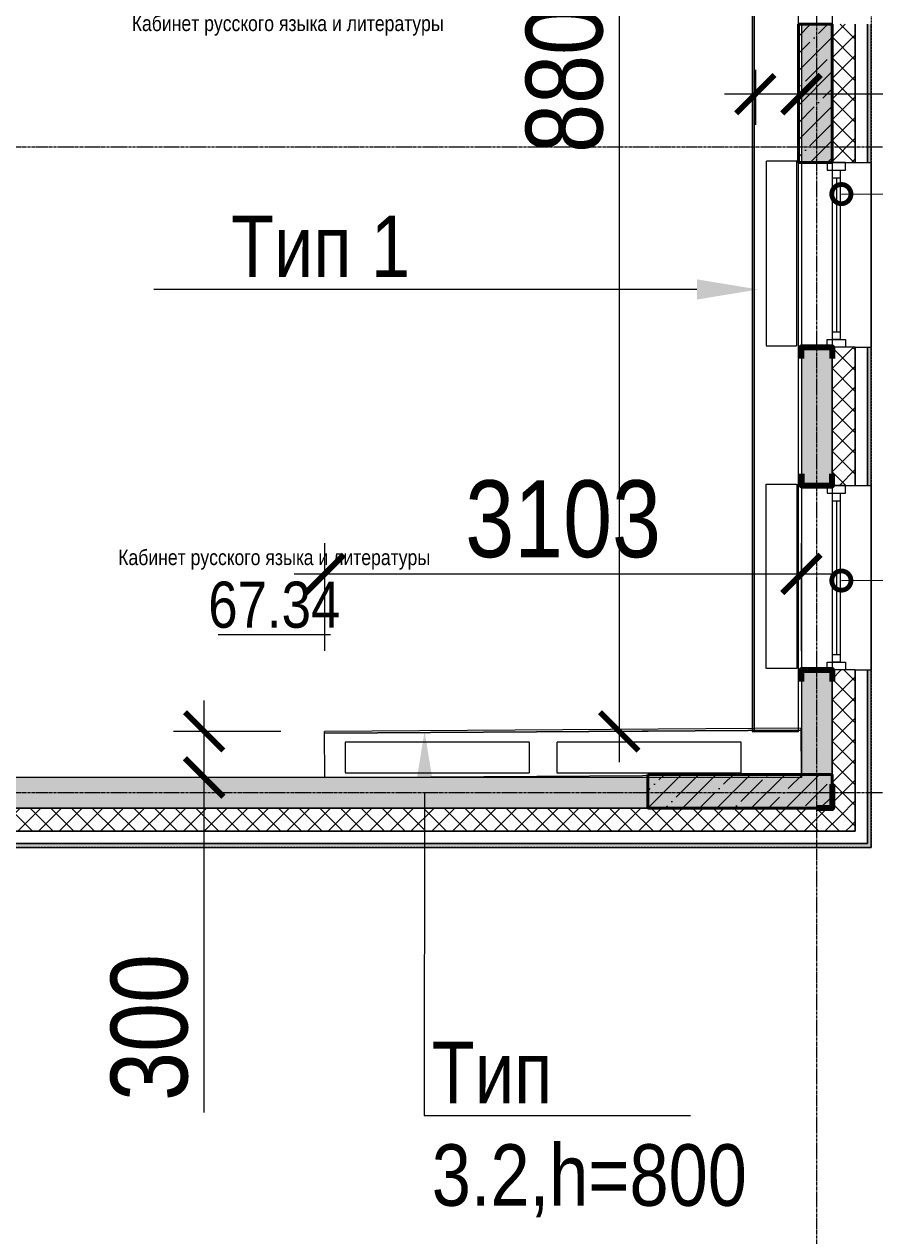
# Model space of a CAD drawing. Header units: millimetres. Extents: x -231292 to 573618, y -153144 to 564035.
# Drawn here: x 159869 to 165406, y 363321 to 371202 of the extents above; entities that cross this region are included whole.
import ezdxf
from ezdxf import colors
from ezdxf.entities.mleader import LeaderData, LeaderLine
from ezdxf.enums import TextEntityAlignment as Align
from ezdxf.math import Vec2, Vec3

# ---------------------------------------------------------------- set-up
doc = ezdxf.new("R2010")
doc.units = ezdxf.units.MM
for name, pattern in [('CENTER2', [28.575, 19.05, -3.175, 3.175, -3.175]), ('DASHED', [19.05, 12.7, -6.35]), ('HIDDEN2', [4.7625, 3.175, -1.5875])]:
    doc.linetypes.add(name, pattern=pattern)
doc.layers.get('0').update_dxf_attribs({"color": 250})
doc.layers.get('Defpoints').update_dxf_attribs({"color": 250})
for name, color, linetype, lineweight in [('A-AREA', 250, 'Continuous', 15), ('A-Wall_Материал_Газоблок_Контур', 250, 'Continuous', 0), ('АР_Area', 250, 'Continuous', 5), ('АР_Колонны', 250, 'Continuous', 35), ('АР_Окна', 250, 'Continuous', 5), ('АР_Отопительные приборы', 250, 'HIDDEN2', 0), ('АР_площадь пом', 250, 'Continuous', 5), ('АР_Размеры обшивки', 250, 'Continuous', 5), ('АР_Стены ЖБ', 250, 'Continuous', 35), ('АР_Стены ПЕНОблок', 250, 'Continuous', 20), ('АР_Тонкая', 250, 'Continuous', 5), ('АР_Утеплитель', 250, 'Continuous', 0), ('АР_Штриховка', 250, 'Continuous', 0), ('Зашивка радиаторов тип 1 (фанера и МДФ)', 250, 'Continuous', 0), ('Зашивка радиаторов тип 3 (ГВЛВ 2 слоя_перамогранит)', 250, 'Continuous', 0), ('КМ_Фахверки', 250, 'Continuous', 80), ('Марка окна', 250, 'Continuous', 0), ('Размеры зашивки ГКЛ', 250, 'Continuous', 0), ('РД_Оси_100', 250, 'Continuous', 0)]:
    doc.layers.add(name, color=color, linetype=linetype, lineweight=lineweight)
doc.layers.add('АР_Делит', color=250, linetype='Continuous', lineweight=0, plot=False)
doc.styles.add('style1', font='ARIALN.TTF')
doc.dimstyles.new('Dim200_ареал', dxfattribs={"dimscale": 100, "dimtxt": 5, "dimasz": 2.5, "dimexe": 2, "dimexo": 2, "dimgap": 1, "dimtad": 1, "dimzin": 12, "dimdsep": 46, "dimtxsty": 'style1', "dimblk": 'ARCHTICK', "dimcen": 3, "dimdle": 2, "dimclrd": 256, "dimclre": 256, "dimaunit": 1, "dimadec": 0, "dimazin": 3, "dimtfac": 1, "dimtmove": 1, "dimatfit": 3, "dimldrblk": 'OPEN30', "dimfxl": 5, "dimfxlon": 1, "dimtolj": 1, "dimtzin": 0, "dimlwd": 9, "dimlwe": 9, "dimarcsym": 0})
pattern_1 = [(45, (50428.77, 366201.75), (-112.2532, 112.2532), []), (45, (50541.02, 366201.75), (-112.2532, 112.2532), [198.4375, -39.6875, 0, -39.6875])]

# ---------------------------------------------------------------- blocks, each defined once
blk = doc.blocks.new('_DotSmall')
at = {"color": 0, "linetype": 'ByBlock', "const_width": 0.5}
blk.add_lwpolyline([(-0.0625, 0, 1), (0.0625, 0, 1)], format="xyb", close=True, dxfattribs=at)
blk = doc.blocks.new('Ф_пеноблок 200')
at = {"layer": 'КМ_Фахверки'}
blk.add_lwpolyline([(0, -75), (0, 0), (200, 0), (200, -75)], dxfattribs=at)
blk = doc.blocks.new('СОШ_2200_АР_ОСИ_М100_28.05.24')
at = {"layer": 'АР_Делит', "color": 5, "linetype": 'DASHED'}
blk.add_lwpolyline([(114955, 135155), (114955, -355), (93595.036, -355), (93595.036, 13855), (94145, 13855), (94145, 68320), (66055, 68320), (66055, 13857.73), (83455, 13857.73), (83455, -355), (45245, -355), (45245, 13145), (44695, 13145), (44695, 26755), (45245, 26755), (45245, 68320), (20455, 68320), (20455, 26755), (27955, 26755), (27955, 13145), (-355, 13145), (-355, 100855), (37145, 100855), (37145, 129155)], dxfattribs=at)
at = {"layer": 'РД_Оси_100', "linetype": 'CENTER2'}
for p, q in [((114600, -6155), (114600, 139938.679)), ((119910, 4200), (94200, 4200)), ((119910, 0), (94200, 0))]:
    blk.add_line(p, q, dxfattribs=at)
blk = doc.blocks.new('Bottom_R_1200')
at = {"layer": 'АР_Отопительные приборы'}
blk.add_lwpolyline([(-600, -100), (600, -100), (600, 100), (-600, 100)], close=True, dxfattribs=at)
blk = doc.blocks.new('Bottom_L_1200')
at = {"layer": 'АР_Отопительные приборы'}
blk.add_lwpolyline([(600, -100), (-600, -100), (-600, 100), (600, 100)], close=True, dxfattribs=at)
blk = doc.blocks.new('_ArchTick')
at = {"color": 0, "linetype": 'ByBlock', "const_width": 0.15}
blk.add_lwpolyline([(-0.5, -0.5), (0.5, 0.5)], dxfattribs=at)
blk = doc.blocks.new('*D1005')
at = {"layer": 'Defpoints', "color": 0, "transparency": 16777216}
for p in [(164131.8, 375401.8), (163742.8, 366601.8), (164131.8, 366601.8)]:
    blk.add_point(p, dxfattribs=at)
at = {"layer": 'АР_Размеры обшивки', "lineweight": 9, "transparency": 16777216}
for p, q in [((163742.8, 375601.8), (163742.8, 366401.8)), ((163931.8, 375401.8), (163542.8, 375401.8)), ((163931.8, 366601.8), (163542.8, 366601.8))]:
    blk.add_line(p, q, dxfattribs=at)
at = {"layer": 'АР_Размеры обшивки', "lineweight": 9, "transparency": 16777216, "xscale": 250, "yscale": 250, "zscale": 250}
for p, rotation in [((163742.8, 375401.8), 90), ((163742.8, 366601.8), 270)]:
    blk.add_blockref('_ArchTick', p, dxfattribs=dict(at, rotation=rotation))
at = {"layer": 'АР_Размеры обшивки', "color": 0, "transparency": 16777216, "insert": (163387.5, 371001.8), "char_height": 500, "attachment_point": 5, "rotation": 90, "style": 'style1'}
blk.add_mtext('\\A1;8800', dxfattribs=at)
blk = doc.blocks.new('_Open30')
at = {"color": 0, "linetype": 'ByBlock', "lineweight": -2}
for p, q in [((-1, 0.268), (0, 0)), ((0, 0), (-1, -0.268)), ((0, 0), (-1, 0))]:
    blk.add_line(p, q, dxfattribs=at)
blk = doc.blocks.new('*D1050')
at = {"layer": 'Defpoints', "color": 0, "transparency": 16777216}
for p in [(164928.8, 367626.1), (164928.8, 366615.5), (161825.8, 366301.8)]:
    blk.add_point(p, dxfattribs=at)
at = {"layer": 'АР_Размеры обшивки', "lineweight": 9, "transparency": 16777216}
for p, q in [((161825.8, 367126.1), (161825.8, 367826.1)), ((164928.8, 367126.1), (164928.8, 367826.1)), ((161625.8, 367626.1), (165128.8, 367626.1))]:
    blk.add_line(p, q, dxfattribs=at)
at = {"layer": 'АР_Размеры обшивки', "lineweight": 9, "transparency": 16777216, "xscale": 250, "yscale": 250, "zscale": 250, "rotation": 180}
blk.add_blockref('_ArchTick', (161825.8, 367626.1), dxfattribs=at)
at = {"layer": 'АР_Размеры обшивки', "lineweight": 9, "transparency": 16777216, "xscale": 250, "yscale": 250, "zscale": 250}
blk.add_blockref('_ArchTick', (164928.8, 367626.1), dxfattribs=at)
at = {"layer": 'АР_Размеры обшивки', "color": 0, "transparency": 16777216, "insert": (163377.3, 367981.4), "char_height": 500, "attachment_point": 5, "style": 'style1'}
blk.add_mtext('\\A1;3103', dxfattribs=at)
blk = doc.blocks.new('*D1051')
at = {"layer": 'Defpoints', "color": 0, "transparency": 16777216}
for p in [(161040.8, 366601.8), (161828.8, 366601.8), (161825.8, 366301.8)]:
    blk.add_point(p, dxfattribs=at)
at = {"layer": 'АР_Размеры обшивки', "lineweight": 9, "transparency": 16777216}
for p, q in [((161040.8, 366101.8), (161040.8, 366801.8)), ((161540.8, 366601.8), (160840.8, 366601.8)), ((161540.8, 366301.8), (160840.8, 366301.8)), ((161040.8, 364123.6), (161040.8, 366301.8))]:
    blk.add_line(p, q, dxfattribs=at)
at = {"layer": 'АР_Размеры обшивки', "lineweight": 9, "transparency": 16777216, "xscale": 250, "yscale": 250, "zscale": 250}
for p, rotation in [((161040.8, 366601.8), 90), ((161040.8, 366301.8), 270)]:
    blk.add_blockref('_ArchTick', p, dxfattribs=dict(at, rotation=rotation))
at = {"layer": 'АР_Размеры обшивки', "color": 0, "transparency": 16777216, "insert": (160685.5, 364675.7), "char_height": 500, "attachment_point": 5, "rotation": 90, "style": 'style1'}
blk.add_mtext('\\A1;300', dxfattribs=at)
blk = doc.blocks.new('*D951')
at = {"layer": 'Defpoints', "color": 0, "transparency": 16777216}
for p in [(164628.8, 371104.8), (164928.8, 371104.8), (164628.8, 370746.8)]:
    blk.add_point(p, dxfattribs=at)
at = {"layer": 'АР_Размеры обшивки', "lineweight": 9, "transparency": 16777216}
for p, q in [((164628.8, 370904.8), (164628.8, 370546.8)), ((164928.8, 370904.8), (164928.8, 370546.8)), ((165128.8, 370746.8), (164428.8, 370746.8)), ((167055.8, 370746.8), (164928.8, 370746.8))]:
    blk.add_line(p, q, dxfattribs=at)
at = {"layer": 'АР_Размеры обшивки', "lineweight": 9, "transparency": 16777216, "xscale": 250, "yscale": 250, "zscale": 250, "rotation": 180}
blk.add_blockref('_ArchTick', (164628.8, 370746.8), dxfattribs=at)
at = {"layer": 'АР_Размеры обшивки', "lineweight": 9, "transparency": 16777216, "xscale": 250, "yscale": 250, "zscale": 250}
blk.add_blockref('_ArchTick', (164928.8, 370746.8), dxfattribs=at)
at = {"layer": 'АР_Размеры обшивки', "color": 0, "transparency": 16777216, "insert": (166503.8, 371102), "char_height": 500, "attachment_point": 5, "style": 'style1'}
blk.add_mtext('\\A1;300', dxfattribs=at)
blk = doc.blocks.new('MOK-МаркаПом_овал_ареал')
for p, q in [((-2.75, 3), (2.75, 3)), ((-2.75, -3), (2.75, -3))]:
    blk.add_line(p, q)
for centre, radius, start, end in [((-2.75, 0), 3, 90, 270), ((2.75, 0), 3, 270, 90), ((-3.75, 0), 3.5, 0, 0.00095)]:
    blk.add_arc(centre, radius, start, end)
at = {"color": 0, "style": 'style1'}
blk.add_attdef('АР-ПОМЕЩЕНИЕ:НОМЕР', text='', height=3.5, dxfattribs=at).set_placement((0, 0), align=Align.MIDDLE)
at = {"layer": 'Defpoints', "color": 2, "style": 'style1'}
blk.add_attdef('АР-ПОМЕЩЕНИЕ:НАИМЕНОВАНИЕ', text='', height=1, dxfattribs=at).set_placement((-0.094, -4.814), align=Align.MIDDLE)
blk = doc.blocks.new('MOK-МаркаПомещения1')
at = {"layer": 'A-AREA', "color": 0}
blk.add_line((-3.651, -1.944), (3.649, -1.944), dxfattribs=at)
at = {"layer": 'A-AREA', "color": 0, "style": 'style1'}
blk.add_attdef('АР-ПОМЕЩЕНИЕ:ПЛОЩАДЬ', text='', height=3, dxfattribs=at).set_placement((0, 0), align=Align.MIDDLE)
at = {"layer": 'Defpoints', "style": 'style1', "flags": 8}
blk.add_attdef('АР-ПОМЕЩЕНИЕ:НАИМЕНОВАНИЕ', text='', height=1, dxfattribs=at).set_placement((0, 2.956), align=Align.MIDDLE)

msp = doc.modelspace()

# ---------------------------------------------------------------- hatches: boundary and pattern name
at = {"layer": 'АР_Штриховка', "linetype": 'Continuous', "lineweight": 5}
h = msp.add_hatch(dxfattribs=at)
h.set_pattern_fill('ANSI35', color=256, scale=25, style=0)
h.set_pattern_definition(pattern_1)
h.paths.add_polyline_path([(165128.768, 366101.753), (165128.768, 366321.753), (163928.768, 366321.753), (163928.768, 366101.753)], flags=0)
at = {"layer": 'АР_Штриховка', "linetype": 'Continuous', "lineweight": 0}
h = msp.add_hatch(dxfattribs=at)
h.set_pattern_fill('AR-CONC', color=256, style=0)
h.set_pattern_definition([(50, (50428.77, 366201.75), (182.18467, -15.93909), [19.05, -209.55]), (355, (50428.77, 366201.75), (-35.24342, 191.05685), [15.24, -167.64058]), (100.45144, (50443.95, 366200.42), (146.94125, 175.11775), [16.19, -178.09024]), (46.1842, (50428.77, 366252.55), (271.07904, -42.04233), [28.575, -314.325]), (96.63556, (50451.36, 366249.05), (237.40413, 247.4261), [24.285, -267.1356]), (351.18415, (50428.77, 366252.55), (237.4041, 247.4261), [22.86, -251.4597]), (21, (50454.17, 366239.85), (151.6144, -102.2652), [19.05, -209.55]), (326, (50454.17, 366239.85), (61.80203, 184.18797), [15.24, -167.64]), (71.45145, (50466.8, 366231.33), (213.41642, 81.92277), [16.19, -178.08994]), (37.5, (50428.77, 366201.75), (3.088603, 84.55504), [0, -165.608, 0, -170.18, 0, -168.275]), (7.5, (50428.77, 366201.75), (66.81966, 100.180575), [0, -97.028, 0, -161.798, 0, -64.135]), (327.5, (50372.126, 366201.75), (135.590595, -5.728744), [0, -63.5, 0, -198.12, 0, -262.89]), (317.5, (50346.73, 366201.75), (148.12918, 25.42649), [0, -82.55, 0, -131.572, 0, -186.69])])
h.paths.add_polyline_path([(165128.768, 366101.753), (164928.768, 366301.753), (156728.768, 366301.753), (156728.768, 366101.753)], flags=0)
h.paths.add_polyline_path([(154328.768, 366101.753), (154328.768, 366301.753), (153728.768, 366301.753), (153728.768, 366101.753)], flags=0)
h = msp.add_hatch(dxfattribs=at)
h.set_pattern_fill('ANSI37', color=256, scale=30, style=0)
h.set_pattern_definition([(45, (50428.77, 366201.75), (-67.35192, 67.35192), []), (135, (50428.77, 366201.75), (-67.35192, -67.35192), [])])
h.paths.add_polyline_path([(165278.768, 365951.753), (165128.768, 366101.753), (156728.768, 366101.753), (156728.768, 365951.753)], flags=0)
h.paths.add_polyline_path([(154328.768, 365951.753), (154328.768, 366101.753), (153728.768, 366101.753), (153728.768, 365951.753)], flags=0)
h = msp.add_hatch(dxfattribs=at)
h.set_pattern_fill('_U', color=256, style=0, pattern_type=0)
h.set_pattern_definition([(360, (50428.7677, 366201.7525), (-2e-16, 1), [])])
h.paths.add_polyline_path([(165383.768, 365846.753), (165358.768, 365871.753), (156728.768, 365871.753), (156728.768, 365846.753)], flags=0)
h.paths.add_polyline_path([(154328.768, 365846.753), (154328.768, 365871.753), (153728.768, 365871.753), (153728.768, 365846.753)], flags=0)

# ---------------------------------------------------------------- linework, layer by layer
at = {"layer": 'A-Wall_Материал_Газоблок_Контур', "linetype": 'Continuous', "lineweight": 0}
for p, q in [((164928.768, 370301.753), (164928.768, 369101.753)), ((164928.768, 368201.753), (164928.768, 367001.753))]:
    msp.add_line(p, q, dxfattribs=at)
at = {"layer": 'АР_Колонны', "linetype": 'HIDDEN2', "lineweight": 25}
for p, q in [((164908.768, 371201.753), (165128.768, 371201.753)), ((164908.768, 370301.753), (164908.768, 371201.753)), ((163928.768, 366321.753), (165128.768, 366321.753)), ((163928.768, 366101.753), (163928.768, 366321.753)), ((165128.768, 366321.753), (165128.768, 366101.753)), ((165128.768, 366101.753), (163928.768, 366101.753))]:
    msp.add_line(p, q, dxfattribs=at)
at = {"layer": 'АР_Колонны', "linetype": 'Continuous', "lineweight": 35}
for p, q in [((164908.768, 371201.753), (164908.768, 370301.753)), ((165128.768, 371201.753), (164908.768, 371201.753)), ((163928.768, 366321.753), (163928.768, 366101.753)), ((165128.768, 366321.753), (163928.768, 366321.753)), ((165128.768, 366101.753), (165128.768, 366321.753)), ((163928.768, 366101.753), (165128.768, 366101.753))]:
    msp.add_line(p, q, dxfattribs=at)
at = {"layer": 'АР_Окна', "linetype": 'Continuous', "lineweight": 5}
for p, q in [((164928.768, 370301.753), (164928.768, 369101.753)), ((165131.268, 369201.753), (165181.268, 369201.753)), ((164928.768, 368201.753), (164928.768, 367001.753)), ((165131.268, 368101.753), (165181.268, 368101.753))]:
    msp.add_line(p, q, dxfattribs=at)
for points in [[(165216.268, 369151.753), (165216.268, 369101.753), (165096.268, 369101.753), (165096.268, 369151.753)], [(165216.268, 368151.753), (165216.268, 368201.753), (165096.268, 368201.753), (165096.268, 368151.753)], [(165216.268, 367051.753), (165216.268, 367001.753), (165096.268, 367001.753), (165096.268, 367051.753)]]:
    msp.add_lwpolyline(points, close=True, dxfattribs=at)
at = {"layer": 'АР_Стены ЖБ', "linetype": 'Continuous', "lineweight": 40}
for p, q in [((165128.768, 371201.753), (164908.768, 371201.753)), ((164908.768, 371201.753), (164908.768, 370301.753)), ((165128.768, 366321.753), (163928.768, 366321.753)), ((163928.768, 366321.753), (163928.768, 366101.753)), ((165128.768, 366101.753), (165128.768, 366321.753)), ((163928.768, 366101.753), (165128.768, 366101.753))]:
    msp.add_line(p, q, dxfattribs=at)
at = {"layer": 'АР_Стены ПЕНОблок', "linetype": 'Continuous', "lineweight": 20}
for p, q in [((164928.768, 371201.753), (164928.768, 370301.753)), ((165128.768, 369101.753), (164928.768, 369101.753)), ((164928.768, 369101.753), (164928.768, 368201.753)), ((165128.768, 368201.753), (165128.768, 369101.753)), ((164928.768, 368201.753), (165128.768, 368201.753)), ((165128.768, 367001.753), (164928.768, 367001.753)), ((164928.768, 367001.753), (164928.768, 366301.753)), ((165128.768, 366101.753), (165128.768, 367001.753)), ((164928.768, 366301.753), (156728.768, 366301.753)), ((156728.768, 366101.753), (165128.768, 366101.753))]:
    msp.add_line(p, q, dxfattribs=at)
at = {"layer": 'АР_Тонкая', "linetype": 'Continuous', "lineweight": 5}
for p, q in [((165278.768, 369101.753), (165383.768, 369101.753)), ((165278.768, 369101.753), (165278.768, 368201.753)), ((165358.768, 368201.753), (165358.768, 369101.753)), ((165358.768, 369101.753), (165358.768, 368201.753)), ((165383.768, 368201.753), (165383.768, 369101.753)), ((165278.768, 368201.753), (165383.768, 368201.753)), ((165278.768, 367001.753), (165383.768, 367001.753)), ((165278.768, 367001.753), (165278.768, 365951.753)), ((165358.768, 365871.753), (165358.768, 367001.753)), ((165358.768, 367001.753), (165358.768, 365871.753)), ((165383.768, 365846.753), (165383.768, 367001.753)), ((165278.768, 365951.753), (156728.768, 365951.753)), ((156728.768, 365871.753), (165358.768, 365871.753)), ((165358.768, 365871.753), (156728.768, 365871.753)), ((156728.768, 365846.753), (165383.768, 365846.753))]:
    msp.add_line(p, q, dxfattribs=at)
at = {"layer": 'АР_Утеплитель', "linetype": 'Continuous', "lineweight": 0}
for p, q in [((165278.768, 369101.753), (165128.768, 369101.753)), ((165128.768, 369101.753), (165128.768, 368201.753)), ((165278.768, 368201.753), (165278.768, 369101.753)), ((165128.768, 368201.753), (165278.768, 368201.753)), ((165278.768, 367001.753), (165128.768, 367001.753)), ((165128.768, 367001.753), (165128.768, 366101.753)), ((165278.768, 365951.753), (165278.768, 367001.753)), ((165128.768, 366101.753), (156728.768, 366101.753)), ((156728.768, 365951.753), (165278.768, 365951.753))]:
    msp.add_line(p, q, dxfattribs=at)
at = {"layer": 'Зашивка радиаторов тип 1 (фанера и МДФ)', "linetype": 'Continuous', "lineweight": 0}
for p, q in [((164608.766, 375401.752), (164608.768, 366601.753)), ((164621.266, 375401.752), (164621.268, 366601.753)), ((164621.268, 366601.753), (164621.266, 375401.752)), ((164908.768, 366601.753), (164908.766, 375401.753)), ((164608.768, 366601.753), (164621.268, 366601.753)), ((164621.268, 366601.753), (164908.768, 366601.753))]:
    msp.add_line(p, q, dxfattribs=at)
at = {"layer": 'Зашивка радиаторов тип 3 (ГВЛВ 2 слоя_перамогранит)', "linetype": 'Continuous', "lineweight": 0}
for p, q in [((164926.834, 366621.746), (161823.834, 366601.746)), ((161825.768, 366301.752), (161823.834, 366601.746)), ((164926.915, 366609.247), (161823.915, 366589.246)), ((161823.915, 366589.246), (164926.915, 366609.247)), ((164928.768, 366321.753), (164926.834, 366621.746)), ((161825.768, 366301.752), (164928.768, 366321.753))]:
    msp.add_line(p, q, dxfattribs=at)
at = {"layer": 'КМ_Фахверки'}
msp.add_lwpolyline([(165128.768, 366259.258), (165128.768, 366101.753), (165028.768, 366101.753)], dxfattribs=at)

# ---------------------------------------------------------------- block references
at = {"layer": 'АР_Area', "linetype": 'Continuous', "lineweight": 5, "xscale": 100, "yscale": 100, "zscale": 100}
msp.add_blockref('MOK-МаркаПом_овал_ареал', (161594.893, 371676.851), dxfattribs=at).add_auto_attribs({'АР-ПОМЕЩЕНИЕ:НОМЕР': '4.062', 'АР-ПОМЕЩЕНИЕ:НАИМЕНОВАНИЕ': 'Кабинет русского языка и литературы'})
at = {"layer": 'АР_Отопительные приборы'}
for name, p, rotation in [('Bottom_R_1200', (164798.768, 369710.373), 90), ('Bottom_L_1200', (164798.768, 367610.373), 89.99999999999999)]:
    msp.add_blockref(name, p, dxfattribs=dict(at, rotation=rotation))
for p in [(162557.859, 366431.753), (163937.42, 366431.753)]:
    msp.add_blockref('Bottom_R_1200', p, dxfattribs=at)
at = {"layer": 'АР_площадь пом', "linetype": 'Continuous', "lineweight": 5}
ref = msp.add_blockref('MOK-МаркаПомещения1', (161497.219, 367426.128), dxfattribs=dict(at, xscale=100, yscale=100, zscale=100))
ref.add_attrib('АР-ПОМЕЩЕНИЕ:НАИМЕНОВАНИЕ', 'Кабинет русского языка и литературы', dxfattribs={"layer": 'Defpoints', "height": 100, "style": 'style1'}).set_placement((161497.219, 367721.691), align=Align.MIDDLE)
ref.add_attrib('АР-ПОМЕЩЕНИЕ:ПЛОЩАДЬ', '67.34', dxfattribs={"layer": 'A-AREA', "color": 0, "height": 300, "style": 'style1'}).set_placement((161497.219, 367426.128), align=Align.MIDDLE)
at = {"layer": 'КМ_Фахверки'}
for p in [(164928.768, 369101.753), (164928.768, 367001.753)]:
    msp.add_blockref('Ф_пеноблок 200', p, dxfattribs=at)
at = {"layer": 'КМ_Фахверки', "xscale": -1, "rotation": 180}
msp.add_blockref('Ф_пеноблок 200', (164928.768, 368201.753), dxfattribs=at)

# ---------------------------------------------------------------- dimensions: what is measured, and where the dimension line sits
at = {"layer": 'АР_Размеры обшивки'}
dim = msp.add_linear_dim(base=(163742.773, 366601.752), p1=(164131.766, 375401.752), p2=(164131.768, 366601.752), angle=90, dimstyle='Dim200_ареал', override={"dimdec": 0}, dxfattribs=at)
dim.commit()
dim.dimension.update_dxf_attribs({"geometry": '*D1005', "text_midpoint": (163387.487, 371001.752)})
dim = msp.add_linear_dim(base=(161040.768, 366601.752), p1=(161825.768, 366301.752), p2=(161828.768, 366601.752), angle=90, dimstyle='Dim200_ареал', override={"dimdec": 0}, dxfattribs=at)
dim.commit()
dim.dimension.update_dxf_attribs({"geometry": '*D1051', "text_midpoint": (161227.124, 364675.7), "dimtype": 160})

# ---------------------------------------------------------------- leaders
at = {"layer": 'Марка окна', "lineweight": 0, "ltscale": 20}
ml = msp.add_multileader_mtext('Standard', dxfattribs=at)
ml.set_content('+16.200\\P+13.500', color=256, style='style1')
ml.set_leader_properties(color=256, linetype='ByLayer', lineweight=-1)
ml.set_arrow_properties(name='DOTSMALL')
ml.build(insert=Vec2(0, 0))
ml.multileader.update_dxf_attribs({"text_left_attachment_type": 6, "text_right_attachment_type": 6, "dogleg_length": 200, "arrow_head_size": 250})
ctx = ml.context
ctx.base_point, ctx.char_height, ctx.arrow_head_size, ctx.landing_gap_size, ctx.plane_origin = Vec3(166848.359, 370099.591), 250, 250, 0, Vec3(167243.336, 369415.064)
ctx.left_attachment, ctx.right_attachment = 6, 6
notes = []
notes.append((ctx, [(1, (1, 1, 0), (165786.755, 370099.591), (1, 0), 1061.605, [(0, [(165188.64, 370096.92)], 0, [])])]))
ctx.mtext.insert, ctx.mtext.line_spacing_factor, ctx.mtext.flow_direction = Vec3(166848.359, 370399.591), 0.96, 5
ctx.mtext.has_bg_fill, ctx.mtext.bg_color, ctx.mtext.bg_scale_factor, ctx.mtext.bg_transparency, ctx.mtext.use_window_bg_color = 1, -1027028792, 1.5, 0, 1
ml = msp.add_multileader_mtext('Standard', dxfattribs=at)
ml.set_content('+16.200\\P+13.500', color=256, style='style1')
ml.set_leader_properties(color=256, linetype='ByLayer', lineweight=-1)
ml.set_arrow_properties(name='DOTSMALL')
ml.build(insert=Vec2(0, 0))
ml.multileader.update_dxf_attribs({"text_left_attachment_type": 6, "text_right_attachment_type": 6, "dogleg_length": 200, "arrow_head_size": 250})
ctx = ml.context
ctx.base_point, ctx.char_height, ctx.arrow_head_size, ctx.landing_gap_size, ctx.plane_origin = Vec3(166848.359, 367585.473), 250, 250, 0, Vec3(167243.336, 366900.946)
ctx.left_attachment, ctx.right_attachment = 6, 6
notes.append((ctx, [(1, (1, 1, 0), (165786.755, 367585.473), (1, 0), 1061.605, [(0, [(165188.64, 367582.802)], 0, [])])]))
ctx.mtext.insert, ctx.mtext.line_spacing_factor, ctx.mtext.flow_direction = Vec3(166848.359, 367885.473), 0.96, 5
ctx.mtext.has_bg_fill, ctx.mtext.bg_color, ctx.mtext.bg_scale_factor, ctx.mtext.bg_transparency, ctx.mtext.use_window_bg_color = 1, -1027028792, 1.5, 0, 1
at = {"layer": 'Размеры зашивки ГКЛ'}
ml = msp.add_multileader_mtext('Standard', dxfattribs=at)
ml.set_content('\\pxsm1;Тип 1 ', color=(0, 0, 138), style='style1')
ml.set_leader_properties(color=256, linetype='ByLayer', lineweight=9)
ml.build(insert=Vec2(0, 0))
ml.multileader.update_dxf_attribs({"has_dogleg": 0, "text_left_attachment_type": 6, "text_right_attachment_type": 6, "text_bottom_attachment_type": 10, "dogleg_length": 25, "arrow_head_size": 400})
ctx = ml.context
ctx.base_point, ctx.char_height, ctx.arrow_head_size, ctx.landing_gap_size, ctx.plane_origin = Vec3(161165.012, 369476.52), 400, 400, 50, Vec3(155219.184, 376447.084)
ctx.left_attachment, ctx.right_attachment, ctx.top_attachment = 6, 6, 10
notes.append((ctx, [(1, (1, 1, 0), (162360.408, 369476.52), (-1, 0), 25, [(1, [(164648.059, 369476.52)], 0, [])])]))
ctx.mtext.insert, ctx.mtext.width, ctx.mtext.defined_height, ctx.mtext.line_spacing_factor, ctx.mtext.flow_direction = Vec3(161215.012, 369956.52), 1668.44707, 600, 0.3, 5
ml = msp.add_multileader_mtext('Standard', dxfattribs=at)
ml.set_content('\\pxsm1;Тип 3.2,h=800', color=(0, 0, 138), style='style1')
ml.set_leader_properties(color=256, linetype='ByLayer', lineweight=9)
ml.build(insert=Vec2(0, 0))
ml.multileader.update_dxf_attribs({"has_dogleg": 0, "text_left_attachment_type": 6, "text_right_attachment_type": 6, "text_bottom_attachment_type": 10, "dogleg_length": 25, "arrow_head_size": 400})
ctx = ml.context
ctx.base_point, ctx.char_height, ctx.arrow_head_size, ctx.landing_gap_size, ctx.plane_origin = Vec3(162472.311, 364102.475), 400, 400, 50, Vec3(155613.123, 375287.317)
ctx.left_attachment, ctx.right_attachment, ctx.top_attachment = 6, 6, 10
notes.append((ctx, [(0, (1, 1, 0), (162447.311, 364102.475), (1, 0), 25, [(1, [(162475.729, 366601.753)], 0, [])])]))
ctx.mtext.insert, ctx.mtext.width, ctx.mtext.defined_height, ctx.mtext.line_spacing_factor, ctx.mtext.flow_direction = Vec3(162522.311, 364582.475), 1668.44707, 600, 0.3, 5
for ctx, leaders in notes:
    for number, flags, end, landing, length, lines in leaders:
        leader = LeaderData()
        leader.index, (leader.has_last_leader_line, leader.has_dogleg_vector, leader.attachment_direction) = number, flags
        leader.last_leader_point, leader.dogleg_vector, leader.dogleg_length = Vec3(end), Vec3(landing), length
        for number, points, colour, breaks in lines:
            line = LeaderLine()
            line.index, line.vertices, line.color, line.breaks = number, Vec3.list(points), colors.encode_raw_color(colour), breaks
            leader.lines.append(line)
        ctx.leaders.append(leader)

# ---------------------------------------------------------------- next in the draw order: hatches: boundary and pattern name
at = {"layer": 'АР_Штриховка', "linetype": 'Continuous', "lineweight": 0}
h = msp.add_hatch(dxfattribs=at)
h.set_pattern_fill('AR-CONC', color=256, angle=-360, style=0)
h.set_pattern_definition([(50, (50428.77, 366201.75), (182.18467, -15.93909), [19.05, -209.55]), (355, (50428.77, 366201.75), (-35.24342, 191.05685), [15.24, -167.64058]), (100.45144, (50443.95, 366200.42), (146.94125, 175.11775), [16.19, -178.09024]), (46.1842, (50428.77, 366252.55), (271.07904, -42.04233), [28.575, -314.325]), (96.63556, (50451.36, 366249.05), (237.40413, 247.4261), [24.285, -267.1356]), (351.18415, (50428.77, 366252.55), (237.40413, 247.4261), [22.85997, -251.45973]), (21, (50454.17, 366239.85), (151.6144, -102.2652), [19.05, -209.55]), (326, (50454.17, 366239.85), (61.80203, 184.18797), [15.24, -167.64]), (71.45145, (50466.8, 366231.33), (213.41642, 81.92277), [16.19, -178.08994]), (37.5, (50428.77, 366201.75), (3.088603, 84.55504), [0, -165.608, 0, -170.18, 0, -168.275]), (7.5, (50428.77, 366201.75), (66.81966, 100.180575), [0, -97.028, 0, -161.798, 0, -64.135]), (327.5, (50372.126, 366201.75), (135.590595, -5.728744), [0, -63.5, 0, -198.12, 0, -262.89]), (317.5, (50346.73, 366201.75), (148.12918, 25.42649), [0, -82.55, 0, -131.572, 0, -186.69])])
h.paths.add_polyline_path([(165128.768, 403301.753), (164928.768, 403301.753), (164928.768, 402501.753), (165128.768, 402501.753)], flags=0)
h.paths.add_polyline_path([(165128.768, 399201.753), (164928.768, 399201.753), (164928.768, 398301.753), (165128.768, 398301.753)], flags=0)
h.paths.add_polyline_path([(165128.768, 397101.753), (164928.768, 397101.753), (164928.768, 396201.753), (165128.768, 396201.753)], flags=0)
h.paths.add_polyline_path([(165128.768, 395001.753), (164928.768, 395001.753), (164928.768, 393201.753), (165128.768, 393201.753)], flags=0)
h.paths.add_polyline_path([(165128.768, 389901.753), (164928.768, 389901.753), (164928.768, 389001.753), (165128.768, 389001.753)], flags=0)
h.paths.add_polyline_path([(165128.768, 387801.753), (164928.768, 387801.753), (164928.768, 386901.753), (165128.768, 386901.753)], flags=0)
h.paths.add_polyline_path([(165128.768, 385701.753), (164928.768, 385701.753), (164928.768, 383901.753), (165128.768, 383901.753)], flags=0)
h.paths.add_polyline_path([(165128.768, 380601.753), (164928.768, 380601.753), (164928.768, 379701.753), (165128.768, 379701.753)], flags=0)
h.paths.add_polyline_path([(165128.768, 378501.753), (164928.768, 378501.753), (164928.768, 377601.753), (165128.768, 377601.753)], flags=0)
h.paths.add_polyline_path([(165128.768, 376401.753), (164928.768, 376401.753), (164928.768, 374501.753), (165128.768, 374501.753)], flags=0)
h.paths.add_polyline_path([(165128.768, 371201.753), (164928.768, 371201.753), (164928.768, 370301.753), (165128.768, 370301.753)], flags=0)
h.paths.add_polyline_path([(165128.768, 369101.753), (164928.768, 369101.753), (164928.768, 368201.753), (165128.768, 368201.753)], flags=0)
h.paths.add_polyline_path([(165128.768, 367001.753), (164928.768, 367001.753), (164928.768, 366301.753), (165128.768, 366101.753)], flags=0)
h = msp.add_hatch(dxfattribs=at)
h.set_pattern_fill('ANSI37', color=256, scale=30, angle=-360, style=0)
h.set_pattern_definition([(45, (50428.77, 366201.75), (-67.35192, 67.35192), []), (135, (50428.77, 366201.75), (-67.35192, -67.35192), [])])
h.paths.add_polyline_path([(165278.768, 403301.753), (165128.768, 403301.753), (165128.768, 402501.753), (165278.768, 402501.753)], flags=0)
h.paths.add_polyline_path([(165278.768, 399201.753), (165128.768, 399201.753), (165128.768, 398301.753), (165278.768, 398301.753)], flags=0)
h.paths.add_polyline_path([(165278.768, 397101.753), (165128.768, 397101.753), (165128.768, 396201.753), (165278.768, 396201.753)], flags=0)
h.paths.add_polyline_path([(165278.768, 395001.753), (165128.768, 395001.753), (165128.768, 393201.753), (165278.768, 393201.753)], flags=0)
h.paths.add_polyline_path([(165278.768, 389901.753), (165128.768, 389901.753), (165128.768, 389001.753), (165278.768, 389001.753)], flags=0)
h.paths.add_polyline_path([(165278.768, 387801.753), (165128.768, 387801.753), (165128.768, 386901.753), (165278.768, 386901.753)], flags=0)
h.paths.add_polyline_path([(165278.768, 385701.753), (165128.768, 385701.753), (165128.768, 383901.753), (165278.768, 383901.753)], flags=0)
h.paths.add_polyline_path([(165278.768, 380601.753), (165128.768, 380601.753), (165128.768, 379701.753), (165278.768, 379701.753)], flags=0)
h.paths.add_polyline_path([(165278.768, 378501.753), (165128.768, 378501.753), (165128.768, 377601.753), (165278.768, 377601.753)], flags=0)
h.paths.add_polyline_path([(165278.768, 376401.753), (165128.768, 376401.753), (165128.768, 374501.753), (165278.768, 374501.753)], flags=0)
h.paths.add_polyline_path([(165278.768, 371201.753), (165128.768, 371201.753), (165128.768, 370301.753), (165278.768, 370301.753)], flags=0)
h.paths.add_polyline_path([(165278.768, 369101.753), (165128.768, 369101.753), (165128.768, 368201.753), (165278.768, 368201.753)], flags=0)
h.paths.add_polyline_path([(165278.768, 367001.753), (165128.768, 367001.753), (165128.768, 366101.753), (165278.768, 365951.753)], flags=0)
h = msp.add_hatch(dxfattribs=at)
h.set_pattern_fill('_U', color=256, angle=-360, style=0, pattern_type=0)
h.set_pattern_definition([(360, (50428.7677, 366201.7525), (-4e-16, 1), [])])
h.paths.add_polyline_path([(165383.768, 403301.753), (165358.768, 403301.753), (165358.768, 402501.753), (165383.768, 402501.753)], flags=0)
h.paths.add_polyline_path([(165383.768, 399201.753), (165358.768, 399201.753), (165358.768, 398301.753), (165383.768, 398301.753)], flags=0)
h.paths.add_polyline_path([(165383.768, 397101.753), (165358.768, 397101.753), (165358.768, 396201.753), (165383.768, 396201.753)], flags=0)
h.paths.add_polyline_path([(165383.768, 395001.753), (165358.768, 395001.753), (165358.768, 393201.753), (165383.768, 393201.753)], flags=0)
h.paths.add_polyline_path([(165383.768, 389901.753), (165358.768, 389901.753), (165358.768, 389001.753), (165383.768, 389001.753)], flags=0)
h.paths.add_polyline_path([(165383.768, 387801.753), (165358.768, 387801.753), (165358.768, 386901.753), (165383.768, 386901.753)], flags=0)
h.paths.add_polyline_path([(165383.768, 385701.753), (165358.768, 385701.753), (165358.768, 383901.753), (165383.768, 383901.753)], flags=0)
h.paths.add_polyline_path([(165383.768, 380601.753), (165358.768, 380601.753), (165358.768, 379701.753), (165383.768, 379701.753)], flags=0)
h.paths.add_polyline_path([(165383.768, 378501.753), (165358.768, 378501.753), (165358.768, 377601.753), (165383.768, 377601.753)], flags=0)
h.paths.add_polyline_path([(165383.768, 376401.753), (165358.768, 376401.753), (165358.768, 374501.753), (165383.768, 374501.753)], flags=0)
h.paths.add_polyline_path([(165383.768, 371201.753), (165358.768, 371201.753), (165358.768, 370301.753), (165383.768, 370301.753)], flags=0)
h.paths.add_polyline_path([(165383.768, 369101.753), (165358.768, 369101.753), (165358.768, 368201.753), (165383.768, 368201.753)], flags=0)
h.paths.add_polyline_path([(165383.768, 367001.753), (165358.768, 367001.753), (165358.768, 365871.753), (165383.768, 365846.753)], flags=0)
at = {"layer": 'АР_Штриховка', "linetype": 'Continuous', "lineweight": 5}
h = msp.add_hatch(dxfattribs=at)
h.set_pattern_fill('ANSI35', color=256, scale=25, style=0)
h.set_pattern_definition(pattern_1)
h.paths.add_polyline_path([(165128.768, 371201.753), (164908.768, 371201.753), (164908.768, 370301.753), (165128.768, 370301.753)], flags=0)

# ---------------------------------------------------------------- next in the draw order: linework, layer by layer
at = {"layer": 'A-Wall_Материал_Газоблок_Контур', "linetype": 'Continuous', "lineweight": 0}
for p, q in [((165383.768, 369101.753), (165383.768, 370301.753)), ((165383.768, 367001.753), (165383.768, 368201.753))]:
    msp.add_line(p, q, dxfattribs=at)
at = {"layer": 'АР_Колонны', "linetype": 'HIDDEN2', "lineweight": 25}
for p, q in [((165128.768, 371201.753), (165128.768, 370301.753)), ((165128.768, 370301.753), (164908.768, 370301.753))]:
    msp.add_line(p, q, dxfattribs=at)
at = {"layer": 'АР_Колонны', "linetype": 'Continuous', "lineweight": 35}
for p, q in [((165128.768, 370301.753), (165128.768, 371201.753)), ((164908.768, 370301.753), (165128.768, 370301.753))]:
    msp.add_line(p, q, dxfattribs=at)
at = {"layer": 'АР_Окна', "linetype": 'Continuous', "lineweight": 5}
for p, q in [((165383.768, 370301.753), (165383.768, 369101.753)), ((165131.268, 370201.753), (165181.268, 370201.753)), ((165156.268, 370201.753), (165156.268, 369201.753)), ((165383.768, 368201.753), (165383.768, 367001.753)), ((165156.268, 368101.753), (165156.268, 367101.753)), ((165131.268, 367101.753), (165181.268, 367101.753))]:
    msp.add_line(p, q, dxfattribs=at)
for points in [[(165216.268, 370251.753), (165216.268, 370301.753), (165096.268, 370301.753), (165096.268, 370251.753)], [(165131.268, 370251.753), (165181.268, 370251.753), (165181.268, 369151.753), (165131.268, 369151.753)], [(165131.268, 368151.753), (165181.268, 368151.753), (165181.268, 367051.753), (165131.268, 367051.753)]]:
    msp.add_lwpolyline(points, close=True, dxfattribs=at)
at = {"layer": 'АР_Стены ЖБ', "linetype": 'Continuous', "lineweight": 40}
for p, q in [((165128.768, 370301.753), (165128.768, 371201.753)), ((164908.768, 370301.753), (165128.768, 370301.753))]:
    msp.add_line(p, q, dxfattribs=at)
at = {"layer": 'АР_Стены ПЕНОблок', "linetype": 'Continuous', "lineweight": 20}
for p, q in [((165128.768, 370301.753), (165128.768, 371201.753)), ((164928.768, 370301.753), (165128.768, 370301.753))]:
    msp.add_line(p, q, dxfattribs=at)
at = {"layer": 'АР_Тонкая', "linetype": 'Continuous', "lineweight": 5}
for p, q in [((165278.768, 371201.753), (165278.768, 370301.753)), ((165358.768, 370301.753), (165358.768, 371201.753)), ((165358.768, 371201.753), (165358.768, 370301.753)), ((165383.768, 370301.753), (165383.768, 371201.753)), ((165278.768, 370301.753), (165383.768, 370301.753))]:
    msp.add_line(p, q, dxfattribs=at)
at = {"layer": 'АР_Утеплитель', "linetype": 'Continuous', "lineweight": 0}
for p, q in [((165128.768, 371201.753), (165128.768, 370301.753)), ((165278.768, 370301.753), (165278.768, 371201.753)), ((165128.768, 370301.753), (165278.768, 370301.753))]:
    msp.add_line(p, q, dxfattribs=at)
at = {"layer": 'КМ_Фахверки', "lineweight": 5}
msp.add_lwpolyline([(96278.918, 457251.752), (165128.768, 457251.753), (165128.768, 366101.753), (95928.768, 366101.753), (95928.768, 434726.753), (96278.918, 434726.753), (96278.918, 457251.752)], dxfattribs=at)

# ---------------------------------------------------------------- next in the draw order: block references
at = {"layer": 'РД_Оси_100'}
msp.add_blockref('СОШ_2200_АР_ОСИ_М100_28.05.24', (50428.768, 366201.753), dxfattribs=at)

# ---------------------------------------------------------------- next in the draw order: dimensions: what is measured, and where the dimension line sits
at = {"layer": 'АР_Размеры обшивки'}
dim = msp.add_linear_dim(base=(164628.763, 370746.752), p1=(164928.763, 371104.752), p2=(164628.763, 371104.752), dimstyle='Dim200_ареал', override={"dimdec": 0}, dxfattribs=at)
dim.commit()
dim.dimension.update_dxf_attribs({"geometry": '*D951', "text_midpoint": (166503.768, 370366.466), "dimtype": 160})
dim = msp.add_linear_dim(base=(164928.768, 367626.076), p1=(161825.768, 366301.752), p2=(164928.768, 366615.503), dimstyle='Dim200_ареал', override={"dimdec": 0}, dxfattribs=at)
dim.commit()
dim.dimension.update_dxf_attribs({"geometry": '*D1050', "text_midpoint": (163377.268, 367981.362)})

doc.saveas('drawing.dxf')
